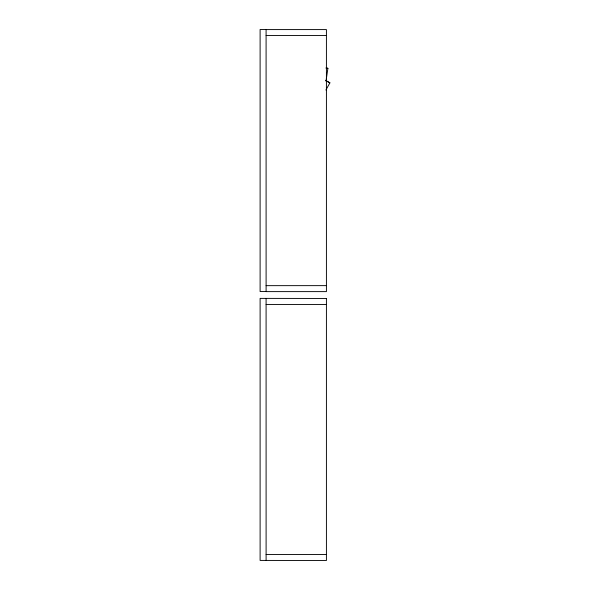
<?xml version="1.0" encoding="UTF-8"?>
<svg xmlns="http://www.w3.org/2000/svg" width="590" height="590" viewBox="0 0 590 590"><rect width="100%" height="100%" fill="white"/><g stroke="black" fill="none" stroke-linecap="round" stroke-linejoin="round"><path stroke-width="0.89" d="M327.907 68.322L326.093 68.012L327.907 68.322L326.012 81.014M325.909 90.019L329.891 82.851L325.953 80.668L329.891 82.851M266.105 29.581L326.418 29.581L326.418 291.615L266.105 291.615L266.09 29.5L260.109 29.5L260.109 291.534L266.09 291.534M266.083 35.555L326.418 35.555M266.083 285.656L326.418 285.634M266.083 304.44L326.418 304.44M266.083 554.541L326.418 554.526M266.09 298.385L266.105 560.5M326.418 298.466L260.109 298.385L260.109 560.419L326.418 560.5L326.418 298.466"/></g></svg>
